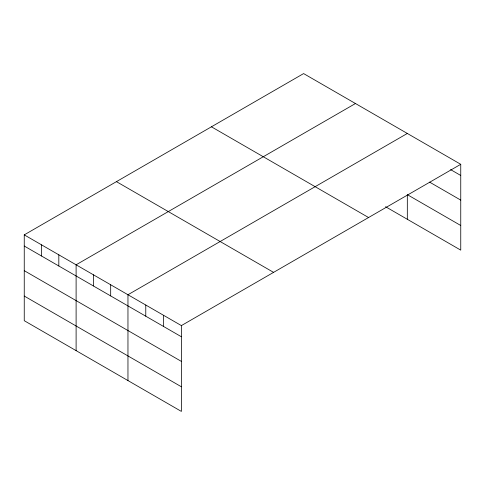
<?xml version="1.0" encoding="UTF-8"?>
<svg xmlns="http://www.w3.org/2000/svg" width="485" height="485" viewBox="0 0 485 485"><rect width="100%" height="100%" fill="white"/><g stroke="black" fill="none" stroke-linecap="round" stroke-linejoin="round"><path stroke-width="0.73" d="M385.557 206.719L460.75 250.133L460.75 164.306L303.61 73.581L24.25 234.867L24.25 320.694L181.39 411.419L181.39 325.593L24.25 234.867M355.469 103.517L76.109 264.804L76.109 350.637M407.321 133.46L127.961 294.747L127.961 380.573M181.39 325.593L460.75 164.306M450.571 169.592L460.75 175.473M429.583 182.117L460.75 200.111M460.75 225.495L407.321 194.649L407.321 219.287M211.424 126.803L368.564 217.529M116.436 181.645L273.576 272.37M24.25 246.034L181.39 336.76M24.25 270.672L181.39 361.398M24.25 296.056L181.39 386.781M163.578 315.311L163.578 326.478M145.773 305.029L145.773 316.196M110.677 284.768L110.677 295.929M93.393 274.789L93.393 285.95M58.818 254.825L58.818 265.992M41.534 244.846L41.534 256.013"/></g></svg>
